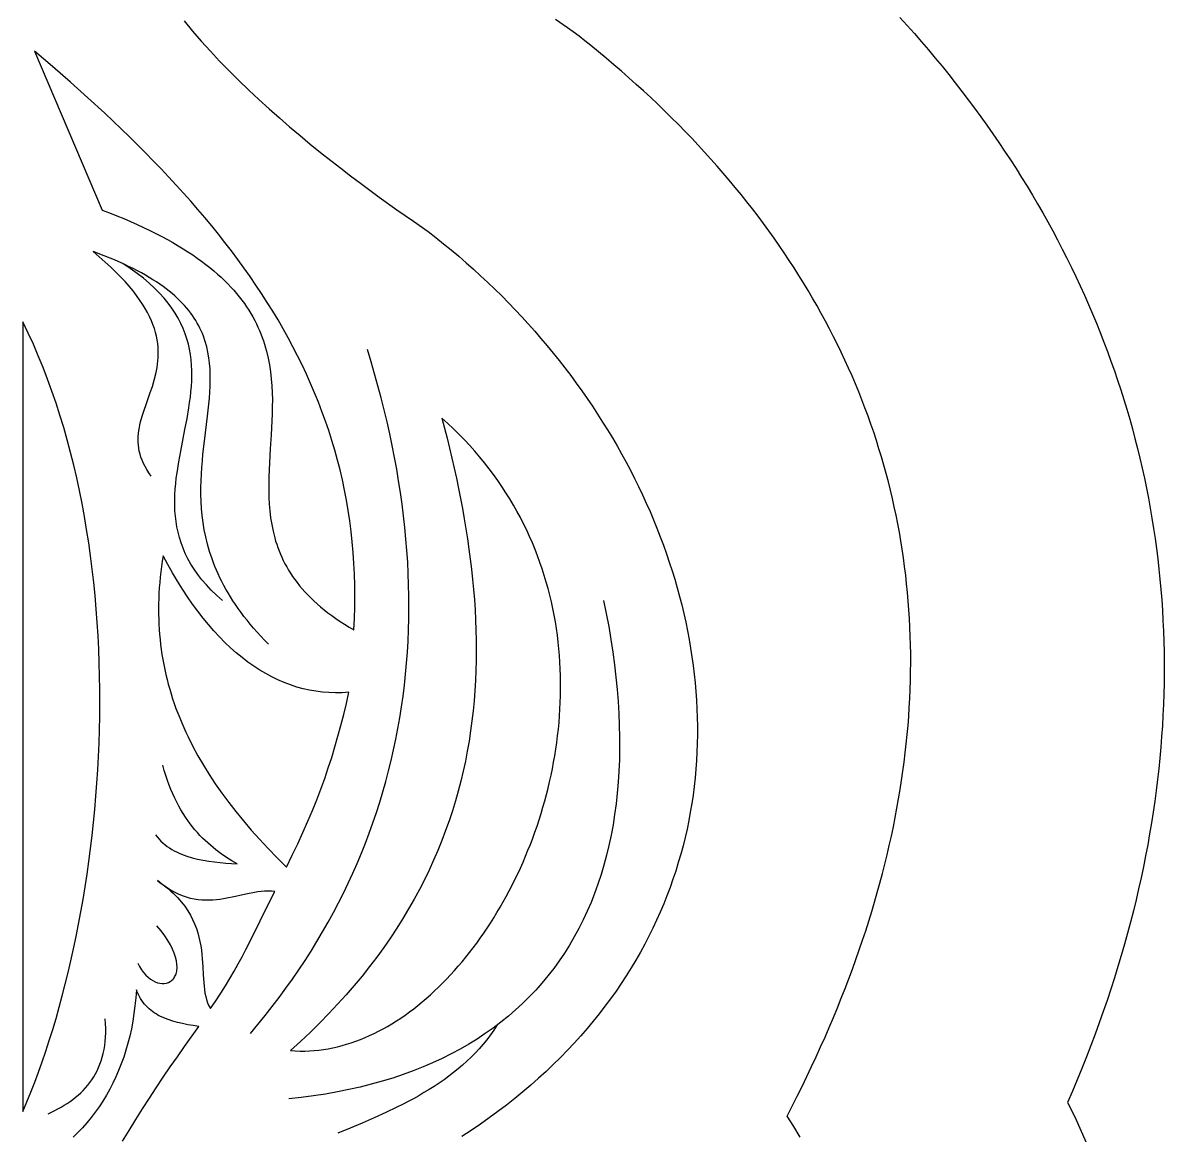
# Model space of a CAD drawing. Extents: x -5 to 96, y -47 to 131.
# Drawn here: x 48.33 to 75.83, y 76.91 to 103.71 of the extents above; entities that cross this region are included whole.
import ezdxf

# ---------------------------------------------------------------- set-up
doc = ezdxf.new("R2010")
doc.units = 0
doc.header["$MEASUREMENT"] = 0
doc.layers.add('LAYER_1', color=18, linetype='CONTINUOUS')

msp = doc.modelspace()

# ---------------------------------------------------------------- linework, layer by layer
at = {"layer": 'LAYER_1'}
for points in [[(52.215, 103.755), (52.418, 103.51), (52.629, 103.266), (52.847, 103.024), (53.071, 102.785), (53.301, 102.549), (53.536, 102.315), (53.775, 102.085), (54.018, 101.859), (54.263, 101.636), (54.51, 101.417), (54.758, 101.202), (55.007, 100.992), (55.255, 100.787), (55.501, 100.587), (55.746, 100.393), (55.989, 100.204), (56.227, 100.02), (56.462, 99.843), (56.915, 99.509), (57.342, 99.202), (57.738, 98.926), (58.095, 98.681), (58.282, 98.535), (58.468, 98.386), (58.651, 98.236), (58.831, 98.084), (59.01, 97.929), (59.186, 97.773), (59.359, 97.614), (59.531, 97.454), (59.7, 97.292), (59.866, 97.127), (60.03, 96.962), (60.191, 96.794), (60.35, 96.624), (60.507, 96.453), (60.661, 96.281), (60.812, 96.106), (60.96, 95.93), (61.106, 95.753), (61.25, 95.574), (61.391, 95.393), (61.529, 95.211), (61.664, 95.028), (61.796, 94.843), (61.926, 94.657), (62.053, 94.47), (62.177, 94.281), (62.299, 94.091), (62.417, 93.9), (62.533, 93.708), (62.646, 93.515), (62.755, 93.321), (62.862, 93.125), (62.966, 92.929), (63.067, 92.732), (63.165, 92.534), (63.259, 92.335), (63.351, 92.135), (63.44, 91.934), (63.525, 91.733), (63.608, 91.531), (63.687, 91.328), (63.763, 91.124), (63.835, 90.92), (63.905, 90.715), (63.971, 90.51), (64.034, 90.304), (64.094, 90.098), (64.15, 89.892), (64.204, 89.684), (64.253, 89.477), (64.299, 89.269), (64.342, 89.061), (64.382, 88.853), (64.418, 88.645), (64.45, 88.436), (64.479, 88.227), (64.505, 88.019), (64.526, 87.81), (64.545, 87.601), (64.559, 87.392), (64.57, 87.183), (64.578, 86.974), (64.581, 86.766), (64.581, 86.557), (64.578, 86.349), (64.57, 86.141), (64.559, 85.934), (64.544, 85.726), (64.525, 85.519), (64.503, 85.313), (64.476, 85.106), (64.446, 84.901), (64.411, 84.695), (64.373, 84.491), (64.331, 84.287), (64.285, 84.083), (64.235, 83.88), (64.18, 83.678), (64.122, 83.477), (64.06, 83.276), (63.993, 83.076), (63.923, 82.877), (63.848, 82.679), (63.769, 82.482), (63.686, 82.286), (63.599, 82.09), (63.508, 81.896), (63.412, 81.703), (63.312, 81.511), (63.207, 81.32), (63.099, 81.13), (62.986, 80.941), (62.868, 80.754), (62.747, 80.568), (62.621, 80.383), (62.49, 80.2), (62.355, 80.018), (62.215, 79.838), (62.071, 79.659), (61.922, 79.481), (61.769, 79.305), (61.612, 79.131), (61.449, 78.958), (61.282, 78.787), (61.11, 78.618), (60.934, 78.45), (60.753, 78.284), (60.567, 78.12), (60.377, 77.958), (60.181, 77.797), (59.981, 77.639), (59.777, 77.483), (59.567, 77.328), (59.352, 77.176), (59.133, 77.025), (58.908, 76.877)], [(52.215, 103.755), (52.418, 103.51), (52.629, 103.266), (52.847, 103.024), (53.071, 102.785), (53.301, 102.549), (53.536, 102.315), (53.775, 102.085), (54.018, 101.859), (54.263, 101.636), (54.51, 101.417), (54.758, 101.202), (55.007, 100.992), (55.255, 100.787), (55.501, 100.587), (55.746, 100.393), (55.989, 100.204), (56.227, 100.02), (56.462, 99.843), (56.915, 99.509), (57.342, 99.202), (57.738, 98.926), (58.095, 98.681), (58.282, 98.535), (58.468, 98.386), (58.651, 98.236), (58.831, 98.084), (59.01, 97.929), (59.186, 97.773), (59.359, 97.614), (59.531, 97.454), (59.7, 97.292), (59.866, 97.127), (60.03, 96.962), (60.191, 96.794), (60.35, 96.624), (60.507, 96.453), (60.661, 96.281), (60.812, 96.106), (60.96, 95.93), (61.106, 95.753), (61.25, 95.574), (61.391, 95.393), (61.529, 95.211), (61.664, 95.028), (61.796, 94.843), (61.926, 94.657), (62.053, 94.47), (62.177, 94.281), (62.299, 94.091), (62.417, 93.9), (62.533, 93.708), (62.646, 93.515), (62.755, 93.321), (62.862, 93.125), (62.966, 92.929), (63.067, 92.732), (63.165, 92.534), (63.259, 92.335), (63.351, 92.135), (63.44, 91.934), (63.525, 91.733), (63.608, 91.531), (63.687, 91.328), (63.763, 91.124), (63.835, 90.92), (63.905, 90.715), (63.971, 90.51), (64.034, 90.304), (64.094, 90.098), (64.15, 89.892), (64.204, 89.684), (64.253, 89.477), (64.299, 89.269), (64.342, 89.061), (64.382, 88.853), (64.418, 88.645), (64.45, 88.436), (64.479, 88.227), (64.505, 88.019), (64.526, 87.81), (64.545, 87.601), (64.559, 87.392), (64.57, 87.183), (64.578, 86.974), (64.581, 86.766), (64.581, 86.557), (64.578, 86.349), (64.57, 86.141), (64.559, 85.934), (64.544, 85.726), (64.525, 85.519), (64.503, 85.313), (64.476, 85.106), (64.446, 84.901), (64.411, 84.695), (64.373, 84.491), (64.331, 84.287), (64.285, 84.083), (64.235, 83.88), (64.18, 83.678), (64.122, 83.477), (64.06, 83.276), (63.993, 83.076), (63.923, 82.877), (63.848, 82.679), (63.769, 82.482), (63.686, 82.286), (63.599, 82.09), (63.508, 81.896), (63.412, 81.703), (63.312, 81.511), (63.207, 81.32), (63.099, 81.13), (62.986, 80.941), (62.868, 80.754), (62.747, 80.568), (62.621, 80.383), (62.49, 80.2), (62.355, 80.018), (62.215, 79.838), (62.071, 79.659), (61.922, 79.481), (61.769, 79.305), (61.612, 79.131), (61.449, 78.958), (61.282, 78.787), (61.11, 78.618), (60.934, 78.45), (60.753, 78.284), (60.567, 78.12), (60.377, 77.958), (60.181, 77.797), (59.981, 77.639), (59.777, 77.483), (59.567, 77.328), (59.352, 77.176), (59.133, 77.025), (58.908, 76.877)], [(67.058, 76.868), (66.902, 77.121), (66.741, 77.372), (66.865, 77.612), (66.986, 77.85), (67.104, 78.089), (67.22, 78.327), (67.333, 78.564), (67.443, 78.801), (67.551, 79.037), (67.656, 79.274), (67.758, 79.509), (67.858, 79.744), (67.955, 79.979), (68.049, 80.213), (68.141, 80.447), (68.23, 80.68), (68.317, 80.913), (68.401, 81.145), (68.482, 81.377), (68.561, 81.608), (68.637, 81.838), (68.71, 82.069), (68.781, 82.298), (68.849, 82.528), (68.915, 82.756), (68.978, 82.984), (69.039, 83.212), (69.096, 83.439), (69.152, 83.666), (69.204, 83.892), (69.254, 84.117), (69.302, 84.342), (69.347, 84.566), (69.389, 84.79), (69.429, 85.014), (69.466, 85.236), (69.501, 85.458), (69.533, 85.68), (69.563, 85.901), (69.59, 86.122), (69.614, 86.341), (69.636, 86.561), (69.656, 86.779), (69.672, 86.998), (69.687, 87.215), (69.699, 87.432), (69.708, 87.648), (69.715, 87.864), (69.719, 88.079), (69.721, 88.294), (69.72, 88.508), (69.716, 88.721), (69.711, 88.934), (69.702, 89.146), (69.692, 89.357), (69.678, 89.568), (69.662, 89.778), (69.644, 89.988), (69.623, 90.197), (69.6, 90.405), (69.574, 90.613), (69.546, 90.82), (69.516, 91.026), (69.482, 91.231), (69.447, 91.436), (69.409, 91.641), (69.368, 91.844), (69.325, 92.047), (69.28, 92.25), (69.232, 92.451), (69.182, 92.652), (69.129, 92.852), (69.074, 93.052), (69.016, 93.251), (68.956, 93.449), (68.894, 93.646), (68.829, 93.843), (68.761, 94.039), (68.692, 94.234), (68.619, 94.429), (68.545, 94.623), (68.468, 94.816), (68.389, 95.008), (68.307, 95.2), (68.223, 95.391), (68.136, 95.581), (68.047, 95.771), (67.956, 95.959), (67.862, 96.147), (67.766, 96.335), (67.668, 96.521), (67.567, 96.707), (67.464, 96.892), (67.358, 97.076), (67.25, 97.259), (67.14, 97.442), (67.027, 97.624), (66.912, 97.805), (66.795, 97.985), (66.675, 98.164), (66.553, 98.343), (66.429, 98.521), (66.302, 98.698), (66.173, 98.874), (66.042, 99.05), (65.908, 99.224), (65.772, 99.398), (65.634, 99.571), (65.493, 99.743), (65.35, 99.915), (65.205, 100.085), (65.058, 100.255), (64.908, 100.424), (64.756, 100.592), (64.601, 100.759), (64.444, 100.925), (64.285, 101.091), (64.124, 101.255), (63.961, 101.419), (63.795, 101.582), (63.627, 101.744), (63.456, 101.905), (63.284, 102.065), (63.109, 102.225), (62.932, 102.383), (62.752, 102.541), (62.571, 102.698), (62.387, 102.854), (62.2, 103.009), (62.012, 103.163), (61.872, 103.274), (61.731, 103.382), (61.59, 103.487), (61.448, 103.589), (61.163, 103.787)], [(67.058, 76.868), (66.902, 77.121), (66.741, 77.372), (66.865, 77.612), (66.986, 77.85), (67.104, 78.089), (67.22, 78.327), (67.333, 78.564), (67.443, 78.801), (67.551, 79.037), (67.656, 79.274), (67.758, 79.509), (67.858, 79.744), (67.955, 79.979), (68.049, 80.213), (68.141, 80.447), (68.23, 80.68), (68.317, 80.913), (68.401, 81.145), (68.482, 81.377), (68.561, 81.608), (68.637, 81.838), (68.71, 82.069), (68.781, 82.298), (68.849, 82.528), (68.915, 82.756), (68.978, 82.984), (69.039, 83.212), (69.096, 83.439), (69.152, 83.666), (69.204, 83.892), (69.254, 84.117), (69.302, 84.342), (69.347, 84.566), (69.389, 84.79), (69.429, 85.014), (69.466, 85.236), (69.501, 85.458), (69.533, 85.68), (69.563, 85.901), (69.59, 86.122), (69.614, 86.341), (69.636, 86.561), (69.656, 86.779), (69.672, 86.998), (69.687, 87.215), (69.699, 87.432), (69.708, 87.648), (69.715, 87.864), (69.719, 88.079), (69.721, 88.294), (69.72, 88.508), (69.716, 88.721), (69.711, 88.934), (69.702, 89.146), (69.692, 89.357), (69.678, 89.568), (69.662, 89.778), (69.644, 89.988), (69.623, 90.197), (69.6, 90.405), (69.574, 90.613), (69.546, 90.82), (69.516, 91.026), (69.482, 91.231), (69.447, 91.436), (69.409, 91.641), (69.368, 91.844), (69.325, 92.047), (69.28, 92.25), (69.232, 92.451), (69.182, 92.652), (69.129, 92.852), (69.074, 93.052), (69.016, 93.251), (68.956, 93.449), (68.894, 93.646), (68.829, 93.843), (68.761, 94.039), (68.692, 94.234), (68.619, 94.429), (68.545, 94.623), (68.468, 94.816), (68.389, 95.008), (68.307, 95.2), (68.223, 95.391), (68.136, 95.581), (68.047, 95.771), (67.956, 95.959), (67.862, 96.147), (67.766, 96.335), (67.668, 96.521), (67.567, 96.707), (67.464, 96.892), (67.358, 97.076), (67.25, 97.259), (67.14, 97.442), (67.027, 97.624), (66.912, 97.805), (66.795, 97.985), (66.675, 98.164), (66.553, 98.343), (66.429, 98.521), (66.302, 98.698), (66.173, 98.874), (66.042, 99.05), (65.908, 99.224), (65.772, 99.398), (65.634, 99.571), (65.493, 99.743), (65.35, 99.915), (65.205, 100.085), (65.058, 100.255), (64.908, 100.424), (64.756, 100.592), (64.601, 100.759), (64.444, 100.925), (64.285, 101.091), (64.124, 101.255), (63.961, 101.419), (63.795, 101.582), (63.627, 101.744), (63.456, 101.905), (63.284, 102.065), (63.109, 102.225), (62.932, 102.383), (62.752, 102.541), (62.571, 102.698), (62.387, 102.854), (62.2, 103.009), (62.012, 103.163), (61.872, 103.274), (61.731, 103.382), (61.59, 103.487), (61.448, 103.589), (61.163, 103.787)], [(69.461, 103.836), (69.635, 103.642), (69.808, 103.447), (69.978, 103.252), (70.146, 103.055), (70.312, 102.857), (70.475, 102.659), (70.637, 102.459), (70.795, 102.258), (70.952, 102.056), (71.107, 101.853), (71.259, 101.649), (71.408, 101.445), (71.556, 101.239), (71.701, 101.032), (71.844, 100.824), (71.984, 100.616), (72.122, 100.406), (72.258, 100.195), (72.392, 99.984), (72.523, 99.771), (72.651, 99.557), (72.777, 99.343), (72.901, 99.128), (73.023, 98.911), (73.141, 98.694), (73.258, 98.476), (73.372, 98.257), (73.484, 98.037), (73.593, 97.816), (73.699, 97.594), (73.804, 97.371), (73.905, 97.148), (74.004, 96.923), (74.101, 96.698), (74.195, 96.472), (74.287, 96.245), (74.376, 96.017), (74.462, 95.788), (74.546, 95.558), (74.628, 95.328), (74.706, 95.097), (74.783, 94.864), (74.856, 94.631), (74.927, 94.398), (74.996, 94.163), (75.061, 93.928), (75.124, 93.691), (75.185, 93.454), (75.243, 93.217), (75.298, 92.978), (75.35, 92.739), (75.4, 92.498), (75.447, 92.257), (75.492, 92.016), (75.533, 91.773), (75.572, 91.53), (75.609, 91.286), (75.642, 91.041), (75.673, 90.796), (75.701, 90.55), (75.726, 90.303), (75.749, 90.055), (75.768, 89.807), (75.785, 89.558), (75.799, 89.308), (75.81, 89.057), (75.819, 88.806), (75.825, 88.554), (75.827, 88.302), (75.827, 88.048), (75.824, 87.794), (75.818, 87.54), (75.81, 87.284), (75.798, 87.028), (75.784, 86.772), (75.766, 86.515), (75.746, 86.257), (75.723, 85.998), (75.697, 85.739), (75.667, 85.479), (75.635, 85.219), (75.6, 84.958), (75.562, 84.696), (75.521, 84.434), (75.477, 84.171), (75.43, 83.908), (75.38, 83.644), (75.327, 83.379), (75.271, 83.114), (75.212, 82.848), (75.15, 82.582), (75.085, 82.315), (75.017, 82.047), (74.946, 81.779), (74.871, 81.511), (74.794, 81.242), (74.713, 80.972), (74.629, 80.702), (74.542, 80.431), (74.452, 80.16), (74.359, 79.888), (74.263, 79.616), (74.164, 79.344), (74.061, 79.07), (73.955, 78.797), (73.846, 78.522), (73.734, 78.248), (73.619, 77.973), (73.5, 77.697), (73.674, 77.352), (73.951, 76.739)], [(51.424, 92.788), (51.368, 92.866), (51.318, 92.944), (51.274, 93.02), (51.236, 93.095), (51.203, 93.17), (51.176, 93.244), (51.154, 93.317), (51.136, 93.39), (51.123, 93.462), (51.114, 93.533), (51.11, 93.605), (51.109, 93.676), (51.111, 93.746), (51.117, 93.816), (51.126, 93.886), (51.138, 93.956), (51.152, 94.026), (51.168, 94.096), (51.207, 94.236), (51.251, 94.376), (51.3, 94.517), (51.401, 94.803), (51.45, 94.949), (51.494, 95.098), (51.533, 95.25), (51.549, 95.328), (51.563, 95.406), (51.575, 95.485), (51.584, 95.565), (51.59, 95.647), (51.592, 95.729), (51.591, 95.813), (51.587, 95.898), (51.578, 95.984), (51.565, 96.072), (51.547, 96.161), (51.525, 96.251), (51.498, 96.343), (51.465, 96.437), (51.427, 96.532), (51.383, 96.629), (51.333, 96.728), (51.277, 96.829), (51.214, 96.931), (51.144, 97.035), (51.068, 97.142), (50.984, 97.25), (50.893, 97.36), (50.794, 97.473), (50.686, 97.588), (50.571, 97.704), (50.447, 97.824), (50.314, 97.945), (50.172, 98.069), (50.021, 98.196)], [(54.248, 88.738), (54.153, 88.835), (54.062, 88.932), (53.974, 89.028), (53.89, 89.124), (53.809, 89.22), (53.732, 89.315), (53.657, 89.41), (53.586, 89.505), (53.518, 89.599), (53.453, 89.693), (53.391, 89.787), (53.332, 89.88), (53.276, 89.973), (53.222, 90.065), (53.172, 90.157), (53.124, 90.249), (53.078, 90.341), (53.036, 90.432), (52.995, 90.522), (52.957, 90.613), (52.922, 90.703), (52.889, 90.792), (52.829, 90.971), (52.778, 91.147), (52.735, 91.323), (52.7, 91.497), (52.672, 91.669), (52.65, 91.84), (52.634, 92.01), (52.624, 92.178), (52.619, 92.345), (52.619, 92.51), (52.623, 92.674), (52.63, 92.836), (52.641, 92.997), (52.654, 93.156), (52.669, 93.314), (52.705, 93.626), (52.78, 94.231), (52.812, 94.524), (52.825, 94.669), (52.835, 94.812), (52.842, 94.954), (52.845, 95.094), (52.844, 95.232), (52.839, 95.369), (52.828, 95.505), (52.811, 95.639), (52.789, 95.771), (52.759, 95.902), (52.723, 96.031), (52.679, 96.159), (52.654, 96.223), (52.627, 96.286), (52.597, 96.348), (52.566, 96.41), (52.532, 96.472), (52.496, 96.534), (52.457, 96.595), (52.416, 96.655), (52.373, 96.716), (52.327, 96.776), (52.278, 96.835), (52.226, 96.894), (52.172, 96.953), (52.115, 97.011), (52.055, 97.069), (51.992, 97.127), (51.926, 97.184), (51.857, 97.241), (51.785, 97.297), (51.71, 97.353), (51.632, 97.409), (51.55, 97.464), (51.464, 97.519), (51.376, 97.573), (51.284, 97.627), (51.188, 97.681), (51.088, 97.734), (50.985, 97.787), (50.879, 97.839), (50.768, 97.892), (50.535, 97.994), (50.286, 98.096), (50.021, 98.196)], [(51.424, 92.788), (51.368, 92.866), (51.318, 92.944), (51.274, 93.02), (51.236, 93.095), (51.203, 93.17), (51.176, 93.244), (51.154, 93.317), (51.136, 93.39), (51.123, 93.462), (51.114, 93.533), (51.11, 93.605), (51.109, 93.676), (51.111, 93.746), (51.117, 93.816), (51.126, 93.886), (51.138, 93.956), (51.152, 94.026), (51.168, 94.096), (51.207, 94.236), (51.251, 94.376), (51.3, 94.517), (51.401, 94.803), (51.45, 94.949), (51.494, 95.098), (51.533, 95.25), (51.549, 95.328), (51.563, 95.406), (51.575, 95.485), (51.584, 95.565), (51.59, 95.647), (51.592, 95.729), (51.591, 95.813), (51.587, 95.898), (51.578, 95.984), (51.565, 96.072), (51.547, 96.161), (51.525, 96.251), (51.498, 96.343), (51.465, 96.437), (51.427, 96.532), (51.383, 96.629), (51.333, 96.728), (51.277, 96.829), (51.214, 96.931), (51.144, 97.035), (51.068, 97.142), (50.984, 97.25), (50.893, 97.36), (50.794, 97.473), (50.686, 97.588), (50.571, 97.704), (50.447, 97.824), (50.314, 97.945), (50.172, 98.069), (50.021, 98.196)], [(53.138, 89.795), (52.999, 89.919), (52.87, 90.043), (52.752, 90.167), (52.644, 90.292), (52.546, 90.418), (52.457, 90.544), (52.378, 90.671), (52.307, 90.798), (52.244, 90.925), (52.189, 91.053), (52.141, 91.181), (52.101, 91.309), (52.068, 91.438), (52.041, 91.567), (52.02, 91.696), (52.005, 91.826), (51.995, 91.955), (51.99, 92.085), (51.99, 92.216), (51.994, 92.346), (52.001, 92.476), (52.013, 92.607), (52.027, 92.737), (52.044, 92.868), (52.085, 93.13), (52.133, 93.391), (52.235, 93.914), (52.285, 94.174), (52.329, 94.434), (52.348, 94.564), (52.365, 94.693), (52.379, 94.822), (52.39, 94.951), (52.397, 95.08), (52.401, 95.208), (52.4, 95.336), (52.394, 95.463), (52.384, 95.59), (52.368, 95.717), (52.346, 95.843), (52.319, 95.969), (52.284, 96.095), (52.243, 96.219), (52.195, 96.344), (52.139, 96.468), (52.075, 96.591), (52.003, 96.713), (51.922, 96.836), (51.832, 96.957), (51.733, 97.078), (51.624, 97.198), (51.505, 97.317), (51.375, 97.436), (51.234, 97.554), (51.082, 97.671), (50.918, 97.787), (50.743, 97.903)], [(53.811, 79.363), (53.991, 79.577), (54.167, 79.793), (54.339, 80.01), (54.506, 80.23), (54.668, 80.45), (54.826, 80.673), (54.98, 80.897), (55.13, 81.122), (55.275, 81.349), (55.415, 81.578), (55.552, 81.808), (55.684, 82.04), (55.811, 82.273), (55.934, 82.507), (56.053, 82.743), (56.168, 82.981), (56.278, 83.22), (56.384, 83.46), (56.485, 83.702), (56.582, 83.945), (56.675, 84.19), (56.764, 84.436), (56.848, 84.683), (56.928, 84.932), (57.003, 85.182), (57.074, 85.433), (57.141, 85.686), (57.204, 85.94), (57.262, 86.195), (57.316, 86.452), (57.366, 86.709), (57.412, 86.968), (57.453, 87.229), (57.49, 87.49), (57.522, 87.753), (57.551, 88.017), (57.575, 88.282), (57.595, 88.548), (57.61, 88.815), (57.622, 89.084), (57.629, 89.353), (57.632, 89.624), (57.63, 89.896), (57.625, 90.169), (57.615, 90.443), (57.601, 90.718), (57.582, 90.994), (57.56, 91.271), (57.533, 91.549), (57.502, 91.829), (57.467, 92.109), (57.428, 92.39), (57.384, 92.672), (57.337, 92.955), (57.285, 93.239), (57.229, 93.524), (57.169, 93.81), (57.104, 94.097), (57.036, 94.384), (56.963, 94.673), (56.886, 94.962), (56.805, 95.253), (56.72, 95.544), (56.63, 95.836)], [(62.322, 89.793), (62.386, 89.477), (62.444, 89.165), (62.496, 88.855), (62.542, 88.549), (62.583, 88.246), (62.618, 87.947), (62.647, 87.651), (62.671, 87.359), (62.688, 87.07), (62.7, 86.785), (62.706, 86.503), (62.707, 86.225), (62.701, 85.951), (62.69, 85.68), (62.673, 85.413), (62.65, 85.15), (62.622, 84.891), (62.588, 84.636), (62.548, 84.385), (62.502, 84.137), (62.45, 83.894), (62.393, 83.654), (62.33, 83.419), (62.261, 83.188), (62.186, 82.961), (62.105, 82.738), (62.019, 82.52), (61.927, 82.306), (61.829, 82.096), (61.725, 81.89), (61.615, 81.689), (61.5, 81.492), (61.379, 81.3), (61.252, 81.113), (61.119, 80.929), (60.981, 80.751), (60.836, 80.577), (60.686, 80.408), (60.53, 80.244), (60.368, 80.084), (60.201, 79.929), (60.027, 79.779), (59.848, 79.634), (59.663, 79.494), (59.472, 79.359), (59.275, 79.229), (59.072, 79.103), (58.864, 78.983), (58.649, 78.869), (58.429, 78.759), (58.203, 78.654), (57.972, 78.555), (57.734, 78.461), (57.49, 78.372), (57.241, 78.289), (56.986, 78.211), (56.725, 78.139), (56.458, 78.072), (56.185, 78.01), (55.907, 77.955), (55.622, 77.904), (55.332, 77.86), (55.036, 77.821), (54.734, 77.788)], [(51.523, 84.15), (51.566, 84.096), (51.61, 84.045), (51.657, 83.997), (51.706, 83.952), (51.756, 83.909), (51.808, 83.869), (51.862, 83.832), (51.918, 83.797), (51.975, 83.765), (52.033, 83.735), (52.093, 83.707), (52.154, 83.68), (52.216, 83.656), (52.279, 83.634), (52.408, 83.595), (52.54, 83.562), (52.675, 83.535), (52.811, 83.513), (52.949, 83.494), (53.087, 83.479), (53.224, 83.467), (53.496, 83.447), (53.366, 83.522), (53.236, 83.604), (53.105, 83.693), (52.976, 83.79), (52.847, 83.895), (52.784, 83.951), (52.721, 84.009), (52.658, 84.07), (52.597, 84.134), (52.536, 84.2), (52.476, 84.269), (52.417, 84.341), (52.358, 84.416), (52.302, 84.494), (52.246, 84.574), (52.191, 84.659), (52.138, 84.746), (52.087, 84.837), (52.036, 84.931), (51.988, 85.029), (51.941, 85.131), (51.896, 85.236), (51.853, 85.345), (51.811, 85.459), (51.772, 85.576), (51.735, 85.697), (51.699, 85.823)], [(51.097, 81.06), (51.141, 80.975), (51.188, 80.897), (51.238, 80.829), (51.291, 80.768), (51.346, 80.716), (51.402, 80.671), (51.459, 80.635), (51.516, 80.606), (51.573, 80.586), (51.63, 80.572), (51.685, 80.566), (51.738, 80.568), (51.789, 80.577), (51.837, 80.592), (51.881, 80.615), (51.902, 80.629), (51.921, 80.645), (51.94, 80.662), (51.957, 80.681), (51.973, 80.702), (51.987, 80.725), (52, 80.748), (52.012, 80.774), (52.022, 80.801), (52.03, 80.83), (52.037, 80.86), (52.042, 80.892), (52.045, 80.926), (52.046, 80.961), (52.042, 81.035), (52.03, 81.116), (52.009, 81.202), (51.978, 81.294), (51.937, 81.391), (51.885, 81.494), (51.822, 81.603), (51.747, 81.716), (51.66, 81.835), (51.56, 81.958)], [(50.733, 76.766), (50.891, 77.028), (51.052, 77.288), (51.214, 77.546), (51.379, 77.802), (51.545, 78.055), (51.713, 78.307), (51.882, 78.556), (52.053, 78.803), (52.224, 79.047), (52.568, 79.529), (52.433, 79.551), (52.303, 79.574), (52.178, 79.599), (52.058, 79.628), (51.943, 79.66), (51.834, 79.696), (51.73, 79.736), (51.631, 79.782), (51.584, 79.807), (51.539, 79.834), (51.495, 79.862), (51.452, 79.892), (51.411, 79.924), (51.371, 79.958), (51.333, 79.993), (51.297, 80.031), (51.262, 80.07), (51.229, 80.112), (51.197, 80.156), (51.167, 80.202), (51.139, 80.251), (51.112, 80.301), (51.087, 80.355), (51.064, 80.411), (51.05, 80.217), (51.031, 80.027), (51.007, 79.84), (50.978, 79.656), (50.944, 79.476), (50.905, 79.3), (50.861, 79.127), (50.812, 78.958), (50.759, 78.792), (50.701, 78.63), (50.638, 78.471), (50.57, 78.317), (50.498, 78.166), (50.422, 78.018), (50.341, 77.875), (50.255, 77.735), (50.166, 77.599), (50.072, 77.467), (49.973, 77.338), (49.871, 77.214), (49.764, 77.093), (49.653, 76.977), (49.538, 76.864)], [(50.733, 76.766), (50.891, 77.028), (51.052, 77.288), (51.214, 77.546), (51.379, 77.802), (51.545, 78.055), (51.713, 78.307), (51.882, 78.556), (52.053, 78.803), (52.224, 79.047), (52.568, 79.529), (52.433, 79.551), (52.303, 79.574), (52.178, 79.599), (52.058, 79.628), (51.943, 79.66), (51.834, 79.696), (51.73, 79.736), (51.631, 79.782), (51.584, 79.807), (51.539, 79.834), (51.495, 79.862), (51.452, 79.892), (51.411, 79.924), (51.371, 79.958), (51.333, 79.993), (51.297, 80.031), (51.262, 80.07), (51.229, 80.112), (51.197, 80.156), (51.167, 80.202), (51.139, 80.251), (51.112, 80.301), (51.087, 80.355), (51.064, 80.411), (51.05, 80.217), (51.031, 80.027), (51.007, 79.84), (50.978, 79.656), (50.944, 79.476), (50.905, 79.3), (50.861, 79.127), (50.812, 78.958), (50.759, 78.792), (50.701, 78.63), (50.638, 78.471), (50.57, 78.317), (50.498, 78.166), (50.422, 78.018), (50.341, 77.875), (50.255, 77.735), (50.166, 77.599), (50.072, 77.467), (49.973, 77.338), (49.871, 77.214), (49.764, 77.093), (49.653, 76.977), (49.538, 76.864)], [(48.941, 77.43), (49.099, 77.507), (49.176, 77.547), (49.251, 77.589), (49.324, 77.633), (49.396, 77.678), (49.466, 77.726), (49.533, 77.775), (49.599, 77.826), (49.662, 77.879), (49.723, 77.935), (49.782, 77.992), (49.838, 78.052), (49.892, 78.114), (49.943, 78.179), (49.991, 78.246), (50.037, 78.316), (50.079, 78.388), (50.118, 78.463), (50.155, 78.54), (50.188, 78.621), (50.218, 78.704), (50.244, 78.791), (50.267, 78.88), (50.287, 78.973), (50.302, 79.069), (50.314, 79.168), (50.323, 79.27), (50.327, 79.376), (50.327, 79.486), (50.323, 79.599), (50.315, 79.715)], [(59.761, 79.568), (59.68, 79.446), (59.596, 79.327), (59.508, 79.213), (59.418, 79.102), (59.324, 78.995), (59.228, 78.891), (59.129, 78.791), (59.026, 78.694), (58.922, 78.599), (58.814, 78.508), (58.704, 78.419), (58.592, 78.333), (58.477, 78.249), (58.359, 78.168), (58.24, 78.089), (58.118, 78.012), (57.994, 77.937), (57.868, 77.864), (57.74, 77.792), (57.609, 77.723), (57.477, 77.654), (57.343, 77.587), (57.071, 77.457), (56.791, 77.33), (56.506, 77.206), (56.215, 77.084), (55.919, 76.963)]]:
    msp.add_lwpolyline(points, dxfattribs=at)
for points in [[(48.61, 103.027), (50.237, 99.198), (50.417, 99.129), (50.592, 99.06), (50.761, 98.99), (50.926, 98.919), (51.085, 98.848), (51.24, 98.777), (51.39, 98.705), (51.535, 98.633), (51.675, 98.56), (51.811, 98.487), (51.942, 98.413), (52.068, 98.339), (52.19, 98.265), (52.308, 98.19), (52.422, 98.115), (52.531, 98.039), (52.636, 97.963), (52.738, 97.887), (52.835, 97.81), (52.929, 97.733), (53.018, 97.655), (53.104, 97.578), (53.186, 97.5), (53.265, 97.421), (53.34, 97.343), (53.412, 97.264), (53.48, 97.184), (53.545, 97.105), (53.607, 97.025), (53.666, 96.945), (53.721, 96.864), (53.774, 96.784), (53.824, 96.703), (53.871, 96.622), (53.915, 96.54), (53.956, 96.459), (53.995, 96.377), (54.032, 96.295), (54.065, 96.213), (54.097, 96.131), (54.126, 96.048), (54.153, 95.965), (54.178, 95.882), (54.2, 95.799), (54.24, 95.633), (54.272, 95.466), (54.297, 95.298), (54.316, 95.13), (54.329, 94.962), (54.337, 94.793), (54.341, 94.625), (54.34, 94.456), (54.337, 94.287), (54.331, 94.118), (54.313, 93.78), (54.291, 93.443), (54.271, 93.107), (54.263, 92.939), (54.257, 92.773), (54.254, 92.606), (54.254, 92.441), (54.258, 92.276), (54.266, 92.111), (54.28, 91.948), (54.299, 91.785), (54.325, 91.624), (54.357, 91.463), (54.397, 91.304), (54.42, 91.224), (54.445, 91.145), (54.472, 91.067), (54.502, 90.988), (54.534, 90.91), (54.568, 90.832), (54.605, 90.755), (54.644, 90.678), (54.686, 90.601), (54.73, 90.525), (54.778, 90.449), (54.828, 90.373), (54.881, 90.298), (54.937, 90.223), (54.996, 90.148), (55.059, 90.074), (55.124, 90), (55.193, 89.927), (55.265, 89.854), (55.341, 89.782), (55.42, 89.71), (55.503, 89.639), (55.59, 89.567), (55.68, 89.497), (55.774, 89.427), (55.872, 89.357), (55.974, 89.288), (56.08, 89.219), (56.19, 89.151), (56.304, 89.084), (56.318, 89.357), (56.326, 89.628), (56.329, 89.897), (56.327, 90.163), (56.319, 90.426), (56.307, 90.687), (56.289, 90.946), (56.266, 91.203), (56.239, 91.457), (56.206, 91.709), (56.169, 91.959), (56.126, 92.207), (56.079, 92.452), (56.027, 92.695), (55.971, 92.937), (55.91, 93.176), (55.844, 93.414), (55.774, 93.649), (55.7, 93.883), (55.621, 94.114), (55.537, 94.344), (55.45, 94.572), (55.358, 94.798), (55.262, 95.023), (55.161, 95.246), (55.057, 95.467), (54.949, 95.687), (54.837, 95.905), (54.721, 96.121), (54.601, 96.337), (54.477, 96.55), (54.349, 96.762), (54.218, 96.973), (54.083, 97.183), (53.945, 97.391), (53.803, 97.598), (53.657, 97.803), (53.508, 98.008), (53.356, 98.211), (53.2, 98.413), (53.041, 98.614), (52.879, 98.814), (52.714, 99.014), (52.546, 99.212), (52.374, 99.409), (52.2, 99.605), (52.022, 99.8), (51.842, 99.995), (51.659, 100.189), (51.473, 100.382), (51.285, 100.574), (51.093, 100.766), (50.9, 100.957), (50.703, 101.147), (50.504, 101.337), (50.303, 101.527), (49.893, 101.904), (49.474, 102.28), (49.046, 102.654)], [(48.61, 103.027), (50.237, 99.198), (50.417, 99.129), (50.592, 99.06), (50.761, 98.99), (50.926, 98.919), (51.085, 98.848), (51.24, 98.777), (51.39, 98.705), (51.535, 98.633), (51.675, 98.56), (51.811, 98.487), (51.942, 98.413), (52.068, 98.339), (52.19, 98.265), (52.308, 98.19), (52.422, 98.115), (52.531, 98.039), (52.636, 97.963), (52.738, 97.887), (52.835, 97.81), (52.929, 97.733), (53.018, 97.655), (53.104, 97.578), (53.186, 97.5), (53.265, 97.421), (53.34, 97.343), (53.412, 97.264), (53.48, 97.184), (53.545, 97.105), (53.607, 97.025), (53.666, 96.945), (53.721, 96.864), (53.774, 96.784), (53.824, 96.703), (53.871, 96.622), (53.915, 96.54), (53.956, 96.459), (53.995, 96.377), (54.032, 96.295), (54.065, 96.213), (54.097, 96.131), (54.126, 96.048), (54.153, 95.965), (54.178, 95.882), (54.2, 95.799), (54.24, 95.633), (54.272, 95.466), (54.297, 95.298), (54.316, 95.13), (54.329, 94.962), (54.337, 94.793), (54.341, 94.625), (54.34, 94.456), (54.337, 94.287), (54.331, 94.118), (54.313, 93.78), (54.291, 93.443), (54.271, 93.107), (54.263, 92.939), (54.257, 92.773), (54.254, 92.606), (54.254, 92.441), (54.258, 92.276), (54.266, 92.111), (54.28, 91.948), (54.299, 91.785), (54.325, 91.624), (54.357, 91.463), (54.397, 91.304), (54.42, 91.224), (54.445, 91.145), (54.472, 91.067), (54.502, 90.988), (54.534, 90.91), (54.568, 90.832), (54.605, 90.755), (54.644, 90.678), (54.686, 90.601), (54.73, 90.525), (54.778, 90.449), (54.828, 90.373), (54.881, 90.298), (54.937, 90.223), (54.996, 90.148), (55.059, 90.074), (55.124, 90), (55.193, 89.927), (55.265, 89.854), (55.341, 89.782), (55.42, 89.71), (55.503, 89.639), (55.59, 89.567), (55.68, 89.497), (55.774, 89.427), (55.872, 89.357), (55.974, 89.288), (56.08, 89.219), (56.19, 89.151), (56.304, 89.084), (56.318, 89.357), (56.326, 89.628), (56.329, 89.897), (56.327, 90.163), (56.319, 90.426), (56.307, 90.687), (56.289, 90.946), (56.266, 91.203), (56.239, 91.457), (56.206, 91.709), (56.169, 91.959), (56.126, 92.207), (56.079, 92.452), (56.027, 92.695), (55.971, 92.937), (55.91, 93.176), (55.844, 93.414), (55.774, 93.649), (55.7, 93.883), (55.621, 94.114), (55.537, 94.344), (55.45, 94.572), (55.358, 94.798), (55.262, 95.023), (55.161, 95.246), (55.057, 95.467), (54.949, 95.687), (54.837, 95.905), (54.721, 96.121), (54.601, 96.337), (54.477, 96.55), (54.349, 96.762), (54.218, 96.973), (54.083, 97.183), (53.945, 97.391), (53.803, 97.598), (53.657, 97.803), (53.508, 98.008), (53.356, 98.211), (53.2, 98.413), (53.041, 98.614), (52.879, 98.814), (52.714, 99.014), (52.546, 99.212), (52.374, 99.409), (52.2, 99.605), (52.022, 99.8), (51.842, 99.995), (51.659, 100.189), (51.473, 100.382), (51.285, 100.574), (51.093, 100.766), (50.9, 100.957), (50.703, 101.147), (50.504, 101.337), (50.303, 101.527), (49.893, 101.904), (49.474, 102.28), (49.046, 102.654)], [(48.329, 77.483), (48.427, 77.712), (48.522, 77.947), (48.616, 78.187), (48.707, 78.431), (48.796, 78.681), (48.883, 78.935), (48.967, 79.193), (49.049, 79.456), (49.129, 79.723), (49.206, 79.994), (49.28, 80.269), (49.352, 80.547), (49.422, 80.83), (49.488, 81.115), (49.552, 81.404), (49.613, 81.697), (49.672, 81.992), (49.727, 82.29), (49.78, 82.59), (49.829, 82.893), (49.876, 83.199), (49.919, 83.507), (49.96, 83.817), (49.997, 84.129), (50.031, 84.443), (50.062, 84.758), (50.089, 85.075), (50.113, 85.393), (50.134, 85.713), (50.151, 86.033), (50.165, 86.355), (50.175, 86.677), (50.181, 87), (50.184, 87.323), (50.183, 87.647), (50.179, 87.97), (50.17, 88.294), (50.158, 88.618), (50.142, 88.941), (50.122, 89.264), (50.098, 89.587), (50.07, 89.909), (50.037, 90.229), (50.001, 90.549), (49.961, 90.868), (49.916, 91.185), (49.867, 91.501), (49.813, 91.815), (49.756, 92.128), (49.693, 92.438), (49.627, 92.747), (49.555, 93.053), (49.479, 93.357), (49.399, 93.659), (49.314, 93.958), (49.224, 94.254), (49.129, 94.547), (49.03, 94.837), (48.926, 95.123), (48.816, 95.407), (48.702, 95.686), (48.583, 95.963), (48.459, 96.235), (48.329, 96.503)], [(48.329, 77.483), (48.427, 77.712), (48.522, 77.947), (48.616, 78.187), (48.707, 78.431), (48.796, 78.681), (48.883, 78.935), (48.967, 79.193), (49.049, 79.456), (49.129, 79.723), (49.206, 79.994), (49.28, 80.269), (49.352, 80.547), (49.422, 80.83), (49.488, 81.115), (49.552, 81.404), (49.613, 81.697), (49.672, 81.992), (49.727, 82.29), (49.78, 82.59), (49.829, 82.893), (49.876, 83.199), (49.919, 83.507), (49.96, 83.817), (49.997, 84.129), (50.031, 84.443), (50.062, 84.758), (50.089, 85.075), (50.113, 85.393), (50.134, 85.713), (50.151, 86.033), (50.165, 86.355), (50.175, 86.677), (50.181, 87), (50.184, 87.323), (50.183, 87.647), (50.179, 87.97), (50.17, 88.294), (50.158, 88.618), (50.142, 88.941), (50.122, 89.264), (50.098, 89.587), (50.07, 89.909), (50.037, 90.229), (50.001, 90.549), (49.961, 90.868), (49.916, 91.185), (49.867, 91.501), (49.813, 91.815), (49.756, 92.128), (49.693, 92.438), (49.627, 92.747), (49.555, 93.053), (49.479, 93.357), (49.399, 93.659), (49.314, 93.958), (49.224, 94.254), (49.129, 94.547), (49.03, 94.837), (48.926, 95.123), (48.816, 95.407), (48.702, 95.686), (48.583, 95.963), (48.459, 96.235), (48.329, 96.503)], [(54.781, 78.95), (54.894, 78.942), (55.007, 78.938), (55.12, 78.938), (55.233, 78.942), (55.346, 78.949), (55.459, 78.96), (55.571, 78.975), (55.684, 78.993), (55.796, 79.015), (55.908, 79.04), (56.02, 79.069), (56.131, 79.101), (56.242, 79.136), (56.353, 79.175), (56.464, 79.217), (56.574, 79.262), (56.683, 79.31), (56.792, 79.362), (56.901, 79.416), (57.009, 79.474), (57.116, 79.534), (57.223, 79.598), (57.329, 79.664), (57.434, 79.734), (57.539, 79.806), (57.643, 79.881), (57.746, 79.959), (57.848, 80.039), (57.95, 80.122), (58.05, 80.208), (58.15, 80.296), (58.249, 80.387), (58.347, 80.48), (58.443, 80.576), (58.539, 80.674), (58.634, 80.774), (58.727, 80.877), (58.82, 80.982), (58.911, 81.089), (59.001, 81.198), (59.09, 81.31), (59.178, 81.423), (59.264, 81.539), (59.349, 81.656), (59.432, 81.776), (59.514, 81.897), (59.595, 82.021), (59.674, 82.146), (59.752, 82.273), (59.829, 82.401), (59.903, 82.532), (59.976, 82.664), (60.048, 82.797), (60.118, 82.932), (60.186, 83.069), (60.252, 83.207), (60.317, 83.347), (60.38, 83.488), (60.441, 83.63), (60.5, 83.774), (60.558, 83.918), (60.613, 84.064), (60.667, 84.212), (60.718, 84.36), (60.768, 84.509), (60.815, 84.66), (60.861, 84.811), (60.904, 84.964), (60.945, 85.117), (60.984, 85.271), (61.021, 85.426), (61.055, 85.582), (61.088, 85.738), (61.118, 85.895), (61.145, 86.053), (61.171, 86.212), (61.193, 86.37), (61.214, 86.53), (61.232, 86.69), (61.247, 86.85), (61.26, 87.011), (61.271, 87.172), (61.279, 87.333), (61.284, 87.495), (61.287, 87.657), (61.286, 87.819), (61.284, 87.981), (61.278, 88.143), (61.27, 88.305), (61.258, 88.467), (61.244, 88.629), (61.227, 88.791), (61.208, 88.953), (61.185, 89.115), (61.159, 89.276), (61.13, 89.437), (61.099, 89.598), (61.064, 89.759), (61.026, 89.919), (60.984, 90.078), (60.94, 90.237), (60.893, 90.396), (60.842, 90.554), (60.788, 90.711), (60.731, 90.868), (60.67, 91.024), (60.606, 91.179), (60.539, 91.334), (60.468, 91.487), (60.393, 91.64), (60.316, 91.792), (60.234, 91.942), (60.149, 92.092), (60.061, 92.241), (59.969, 92.388), (59.873, 92.535), (59.774, 92.68), (59.671, 92.824), (59.564, 92.967), (59.453, 93.108), (59.338, 93.248), (59.22, 93.387), (59.098, 93.524), (58.972, 93.659), (58.842, 93.794), (58.707, 93.926), (58.569, 94.057), (58.427, 94.186), (58.55, 93.704), (58.666, 93.22), (58.721, 92.978), (58.774, 92.735), (58.825, 92.492), (58.873, 92.249), (58.919, 92.006), (58.962, 91.763), (59.003, 91.519), (59.041, 91.275), (59.077, 91.032), (59.109, 90.788), (59.139, 90.544), (59.165, 90.3), (59.188, 90.056), (59.208, 89.812), (59.224, 89.568), (59.237, 89.324), (59.246, 89.08), (59.252, 88.836), (59.254, 88.592), (59.251, 88.349), (59.245, 88.105), (59.235, 87.862), (59.22, 87.619), (59.201, 87.376), (59.178, 87.134), (59.15, 86.891), (59.117, 86.649), (59.08, 86.407), (59.038, 86.166), (58.991, 85.925), (58.939, 85.684), (58.882, 85.443), (58.819, 85.203), (58.751, 84.964), (58.678, 84.725), (58.599, 84.486), (58.515, 84.248), (58.425, 84.01), (58.329, 83.773), (58.227, 83.536), (58.118, 83.3), (58.004, 83.064), (57.884, 82.829), (57.757, 82.595), (57.624, 82.362), (57.484, 82.129), (57.337, 81.896), (57.184, 81.665), (57.024, 81.434), (56.857, 81.204), (56.683, 80.975), (56.502, 80.746), (56.313, 80.519), (56.117, 80.292), (55.914, 80.066), (55.703, 79.841), (55.484, 79.617), (55.258, 79.394), (55.023, 79.171)], [(54.781, 78.95), (54.894, 78.942), (55.007, 78.938), (55.12, 78.938), (55.233, 78.942), (55.346, 78.949), (55.459, 78.96), (55.571, 78.975), (55.684, 78.993), (55.796, 79.015), (55.908, 79.04), (56.02, 79.069), (56.131, 79.101), (56.242, 79.136), (56.353, 79.175), (56.464, 79.217), (56.574, 79.262), (56.683, 79.31), (56.792, 79.362), (56.901, 79.416), (57.009, 79.474), (57.116, 79.534), (57.223, 79.598), (57.329, 79.664), (57.434, 79.734), (57.539, 79.806), (57.643, 79.881), (57.746, 79.959), (57.848, 80.039), (57.95, 80.122), (58.05, 80.208), (58.15, 80.296), (58.249, 80.387), (58.347, 80.48), (58.443, 80.576), (58.539, 80.674), (58.634, 80.774), (58.727, 80.877), (58.82, 80.982), (58.911, 81.089), (59.001, 81.198), (59.09, 81.31), (59.178, 81.423), (59.264, 81.539), (59.349, 81.656), (59.432, 81.776), (59.514, 81.897), (59.595, 82.021), (59.674, 82.146), (59.752, 82.273), (59.829, 82.401), (59.903, 82.532), (59.976, 82.664), (60.048, 82.797), (60.118, 82.932), (60.186, 83.069), (60.252, 83.207), (60.317, 83.347), (60.38, 83.488), (60.441, 83.63), (60.5, 83.774), (60.558, 83.918), (60.613, 84.064), (60.667, 84.212), (60.718, 84.36), (60.768, 84.509), (60.815, 84.66), (60.861, 84.811), (60.904, 84.964), (60.945, 85.117), (60.984, 85.271), (61.021, 85.426), (61.055, 85.582), (61.088, 85.738), (61.118, 85.895), (61.145, 86.053), (61.171, 86.212), (61.193, 86.37), (61.214, 86.53), (61.232, 86.69), (61.247, 86.85), (61.26, 87.011), (61.271, 87.172), (61.279, 87.333), (61.284, 87.495), (61.287, 87.657), (61.286, 87.819), (61.284, 87.981), (61.278, 88.143), (61.27, 88.305), (61.258, 88.467), (61.244, 88.629), (61.227, 88.791), (61.208, 88.953), (61.185, 89.115), (61.159, 89.276), (61.13, 89.437), (61.099, 89.598), (61.064, 89.759), (61.026, 89.919), (60.984, 90.078), (60.94, 90.237), (60.893, 90.396), (60.842, 90.554), (60.788, 90.711), (60.731, 90.868), (60.67, 91.024), (60.606, 91.179), (60.539, 91.334), (60.468, 91.487), (60.393, 91.64), (60.316, 91.792), (60.234, 91.942), (60.149, 92.092), (60.061, 92.241), (59.969, 92.388), (59.873, 92.535), (59.774, 92.68), (59.671, 92.824), (59.564, 92.967), (59.453, 93.108), (59.338, 93.248), (59.22, 93.387), (59.098, 93.524), (58.972, 93.659), (58.842, 93.794), (58.707, 93.926), (58.569, 94.057), (58.427, 94.186), (58.55, 93.704), (58.666, 93.22), (58.721, 92.978), (58.774, 92.735), (58.825, 92.492), (58.873, 92.249), (58.919, 92.006), (58.962, 91.763), (59.003, 91.519), (59.041, 91.275), (59.077, 91.032), (59.109, 90.788), (59.139, 90.544), (59.165, 90.3), (59.188, 90.056), (59.208, 89.812), (59.224, 89.568), (59.237, 89.324), (59.246, 89.08), (59.252, 88.836), (59.254, 88.592), (59.251, 88.349), (59.245, 88.105), (59.235, 87.862), (59.22, 87.619), (59.201, 87.376), (59.178, 87.134), (59.15, 86.891), (59.117, 86.649), (59.08, 86.407), (59.038, 86.166), (58.991, 85.925), (58.939, 85.684), (58.882, 85.443), (58.819, 85.203), (58.751, 84.964), (58.678, 84.725), (58.599, 84.486), (58.515, 84.248), (58.425, 84.01), (58.329, 83.773), (58.227, 83.536), (58.118, 83.3), (58.004, 83.064), (57.884, 82.829), (57.757, 82.595), (57.624, 82.362), (57.484, 82.129), (57.337, 81.896), (57.184, 81.665), (57.024, 81.434), (56.857, 81.204), (56.683, 80.975), (56.502, 80.746), (56.313, 80.519), (56.117, 80.292), (55.914, 80.066), (55.703, 79.841), (55.484, 79.617), (55.258, 79.394), (55.023, 79.171)], [(54.678, 83.371), (54.82, 83.656), (54.954, 83.934), (55.079, 84.206), (55.197, 84.473), (55.308, 84.735), (55.412, 84.994), (55.51, 85.25), (55.602, 85.504), (55.689, 85.758), (55.771, 86.011), (55.849, 86.265), (55.922, 86.521), (55.993, 86.78), (56.06, 87.042), (56.124, 87.309), (56.187, 87.581), (56.025, 87.57), (55.865, 87.567), (55.705, 87.572), (55.547, 87.584), (55.39, 87.604), (55.234, 87.631), (55.08, 87.666), (54.927, 87.708), (54.775, 87.758), (54.624, 87.815), (54.475, 87.879), (54.327, 87.951), (54.181, 88.03), (54.036, 88.116), (53.893, 88.209), (53.751, 88.31), (53.61, 88.418), (53.471, 88.533), (53.334, 88.655), (53.199, 88.784), (53.065, 88.92), (52.932, 89.063), (52.802, 89.213), (52.673, 89.37), (52.546, 89.534), (52.421, 89.704), (52.297, 89.882), (52.175, 90.066), (52.056, 90.257), (51.938, 90.455), (51.822, 90.66), (51.708, 90.871), (51.687, 90.74), (51.669, 90.609), (51.652, 90.48), (51.638, 90.351), (51.626, 90.222), (51.616, 90.095), (51.609, 89.967), (51.603, 89.841), (51.6, 89.715), (51.598, 89.59), (51.599, 89.465), (51.602, 89.341), (51.607, 89.218), (51.614, 89.095), (51.624, 88.973), (51.635, 88.851), (51.649, 88.729), (51.664, 88.608), (51.682, 88.488), (51.702, 88.368), (51.724, 88.249), (51.749, 88.13), (51.775, 88.011), (51.804, 87.893), (51.834, 87.776), (51.867, 87.658), (51.902, 87.541), (51.939, 87.425), (51.978, 87.309), (52.019, 87.193), (52.063, 87.077), (52.108, 86.962), (52.156, 86.847), (52.206, 86.733), (52.257, 86.618), (52.311, 86.504), (52.426, 86.277), (52.548, 86.051), (52.68, 85.825), (52.819, 85.601), (52.967, 85.377), (53.124, 85.153), (53.289, 84.93), (53.462, 84.707), (53.643, 84.484), (53.834, 84.262), (54.032, 84.04), (54.239, 83.817), (54.454, 83.594)], [(54.678, 83.371), (54.82, 83.656), (54.954, 83.934), (55.079, 84.206), (55.197, 84.473), (55.308, 84.735), (55.412, 84.994), (55.51, 85.25), (55.602, 85.504), (55.689, 85.758), (55.771, 86.011), (55.849, 86.265), (55.922, 86.521), (55.993, 86.78), (56.06, 87.042), (56.124, 87.309), (56.187, 87.581), (56.025, 87.57), (55.865, 87.567), (55.705, 87.572), (55.547, 87.584), (55.39, 87.604), (55.234, 87.631), (55.08, 87.666), (54.927, 87.708), (54.775, 87.758), (54.624, 87.815), (54.475, 87.879), (54.327, 87.951), (54.181, 88.03), (54.036, 88.116), (53.893, 88.209), (53.751, 88.31), (53.61, 88.418), (53.471, 88.533), (53.334, 88.655), (53.199, 88.784), (53.065, 88.92), (52.932, 89.063), (52.802, 89.213), (52.673, 89.37), (52.546, 89.534), (52.421, 89.704), (52.297, 89.882), (52.175, 90.066), (52.056, 90.257), (51.938, 90.455), (51.822, 90.66), (51.708, 90.871), (51.687, 90.74), (51.669, 90.609), (51.652, 90.48), (51.638, 90.351), (51.626, 90.222), (51.616, 90.095), (51.609, 89.967), (51.603, 89.841), (51.6, 89.715), (51.598, 89.59), (51.599, 89.465), (51.602, 89.341), (51.607, 89.218), (51.614, 89.095), (51.624, 88.973), (51.635, 88.851), (51.649, 88.729), (51.664, 88.608), (51.682, 88.488), (51.702, 88.368), (51.724, 88.249), (51.749, 88.13), (51.775, 88.011), (51.804, 87.893), (51.834, 87.776), (51.867, 87.658), (51.902, 87.541), (51.939, 87.425), (51.978, 87.309), (52.019, 87.193), (52.063, 87.077), (52.108, 86.962), (52.156, 86.847), (52.206, 86.733), (52.257, 86.618), (52.311, 86.504), (52.426, 86.277), (52.548, 86.051), (52.68, 85.825), (52.819, 85.601), (52.967, 85.377), (53.124, 85.153), (53.289, 84.93), (53.462, 84.707), (53.643, 84.484), (53.834, 84.262), (54.032, 84.04), (54.239, 83.817), (54.454, 83.594)], [(52.849, 79.964), (52.977, 80.15), (53.098, 80.332), (53.211, 80.512), (53.318, 80.689), (53.42, 80.865), (53.517, 81.039), (53.611, 81.212), (53.701, 81.384), (53.875, 81.728), (54.046, 82.073), (54.219, 82.423), (54.401, 82.781), (54.319, 82.787), (54.236, 82.789), (54.154, 82.787), (54.072, 82.781), (53.99, 82.772), (53.909, 82.76), (53.745, 82.729), (53.415, 82.657), (53.248, 82.622), (53.163, 82.607), (53.078, 82.593), (52.992, 82.583), (52.906, 82.575), (52.818, 82.571), (52.73, 82.57), (52.64, 82.574), (52.55, 82.583), (52.458, 82.597), (52.365, 82.617), (52.271, 82.644), (52.176, 82.677), (52.079, 82.718), (51.981, 82.766), (51.881, 82.822), (51.779, 82.887), (51.676, 82.961), (51.571, 83.045), (51.642, 82.995), (51.71, 82.945), (51.775, 82.894), (51.837, 82.843), (51.895, 82.792), (51.951, 82.74), (52.004, 82.688), (52.054, 82.636), (52.102, 82.584), (52.146, 82.531), (52.189, 82.479), (52.229, 82.426), (52.301, 82.32), (52.365, 82.214), (52.421, 82.107), (52.469, 82.001), (52.51, 81.895), (52.545, 81.789), (52.573, 81.683), (52.597, 81.578), (52.616, 81.474), (52.631, 81.37), (52.643, 81.268), (52.653, 81.167), (52.666, 80.969), (52.675, 80.777), (52.687, 80.594), (52.695, 80.505), (52.705, 80.42), (52.718, 80.336), (52.735, 80.256), (52.756, 80.178), (52.781, 80.104), (52.812, 80.032)], [(52.849, 79.964), (52.977, 80.15), (53.098, 80.332), (53.211, 80.512), (53.318, 80.689), (53.42, 80.865), (53.517, 81.039), (53.611, 81.212), (53.701, 81.384), (53.875, 81.728), (54.046, 82.073), (54.219, 82.423), (54.401, 82.781), (54.319, 82.787), (54.236, 82.789), (54.154, 82.787), (54.072, 82.781), (53.99, 82.772), (53.909, 82.76), (53.745, 82.729), (53.415, 82.657), (53.248, 82.622), (53.163, 82.607), (53.078, 82.593), (52.992, 82.583), (52.906, 82.575), (52.818, 82.571), (52.73, 82.57), (52.64, 82.574), (52.55, 82.583), (52.458, 82.597), (52.365, 82.617), (52.271, 82.644), (52.176, 82.677), (52.079, 82.718), (51.981, 82.766), (51.881, 82.822), (51.779, 82.887), (51.676, 82.961), (51.571, 83.045), (51.642, 82.995), (51.71, 82.945), (51.775, 82.894), (51.837, 82.843), (51.895, 82.792), (51.951, 82.74), (52.004, 82.688), (52.054, 82.636), (52.102, 82.584), (52.146, 82.531), (52.189, 82.479), (52.229, 82.426), (52.301, 82.32), (52.365, 82.214), (52.421, 82.107), (52.469, 82.001), (52.51, 81.895), (52.545, 81.789), (52.573, 81.683), (52.597, 81.578), (52.616, 81.474), (52.631, 81.37), (52.643, 81.268), (52.653, 81.167), (52.666, 80.969), (52.675, 80.777), (52.687, 80.594), (52.695, 80.505), (52.705, 80.42), (52.718, 80.336), (52.735, 80.256), (52.756, 80.178), (52.781, 80.104), (52.812, 80.032)]]:
    msp.add_lwpolyline(points, close=True, dxfattribs=at)

doc.saveas('drawing.dxf')
